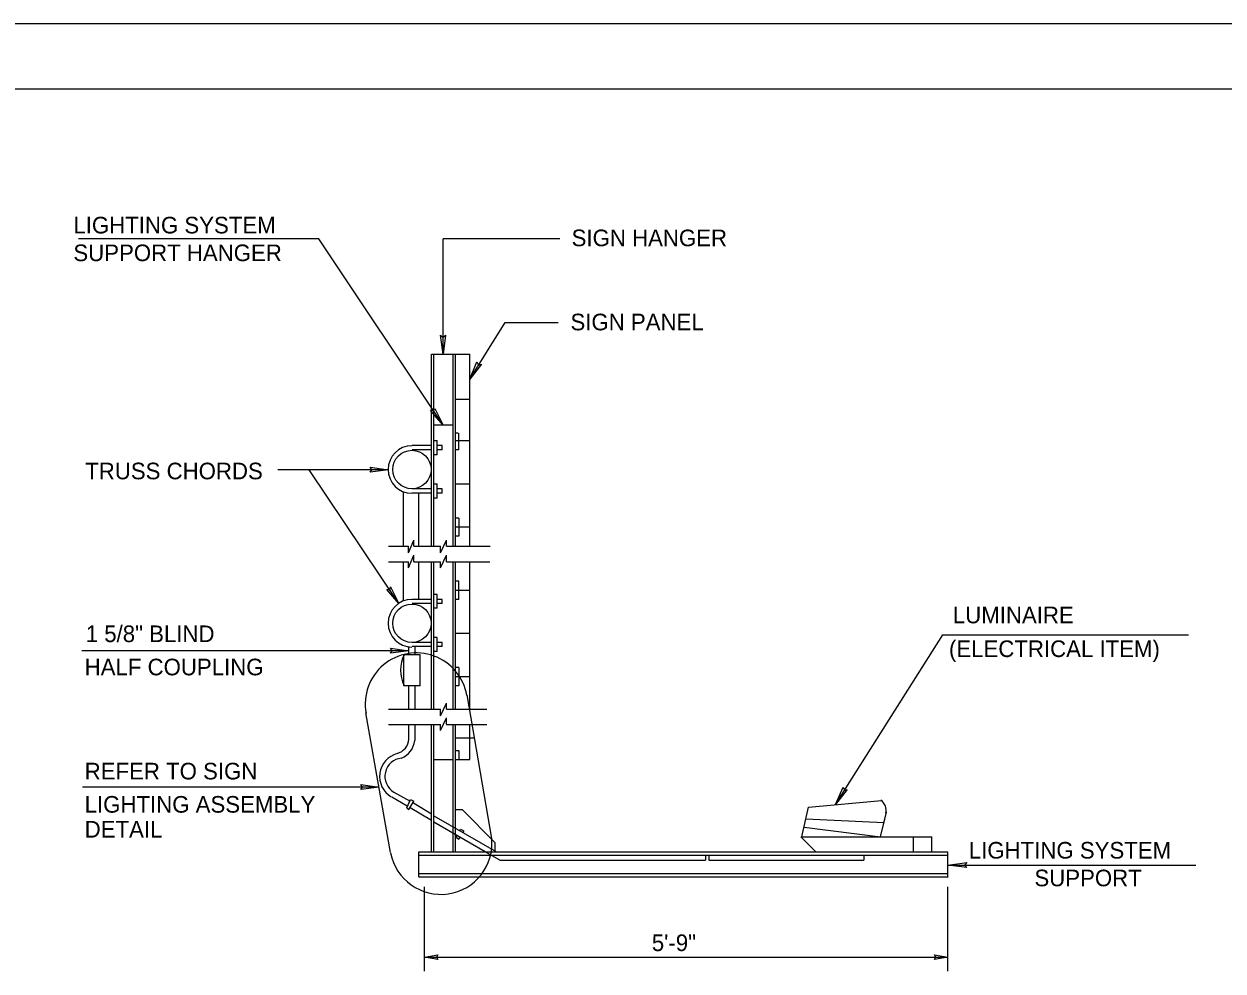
# Model space of a CAD drawing. Extents: x -3 to 26050223, y 0 to 12035012.
# Drawn here: x 28.77 to 46.83, y 29.07 to 43.33 of the extents above; entities that cross this region are included whole.
import ezdxf

# ---------------------------------------------------------------- set-up
doc = ezdxf.new("R2010")
doc.units = 0
for name, color, linetype in [('1', 7, 'Continuous'), ('2', 7, 'Continuous'), ('39', 7, 'Continuous')]:
    doc.layers.add(name, color=color, linetype=linetype)

msp = doc.modelspace()

# ---------------------------------------------------------------- linework, layer by layer
at = {"layer": '1'}
for p, q in [((68.892, 43.325), (0, 43.325)), ((68.183, 42.342), (3.6, 42.342)), ((33.214, 40.09), (29.597, 40.09)), ((35.089, 37.29), (33.214, 40.09)), ((35.089, 38.356), (35.089, 40.09)), ((36.847, 40.09), (35.089, 40.09)), ((35.489, 37.981), (36.022, 38.831)), ((36.022, 38.831), (36.822, 38.831)), ((34.914, 38.356), (35.272, 38.356)), ((34.914, 35.465), (34.914, 38.356)), ((34.947, 35.465), (34.947, 38.356)), ((35.239, 35.465), (35.239, 38.356)), ((35.272, 35.465), (35.272, 38.356)), ((35.272, 38.356), (35.489, 38.356)), ((35.489, 35.465), (35.489, 38.356)), ((35.272, 37.681), (35.489, 37.681)), ((35.239, 37.29), (34.947, 37.29)), ((34.947, 37.056), (34.997, 37.056)), ((34.997, 36.84), (34.997, 37.056)), ((35.314, 37.165), (35.272, 37.165)), ((35.272, 37.056), (35.489, 37.056)), ((35.322, 36.915), (35.322, 37.165)), ((34.914, 36.981), (34.622, 36.981)), ((34.914, 36.915), (34.622, 36.915)), ((34.997, 36.84), (34.947, 36.84)), ((35.072, 36.981), (34.997, 36.981)), ((35.072, 36.915), (34.997, 36.915)), ((35.072, 36.915), (35.072, 36.981)), ((35.322, 36.915), (35.272, 36.915)), ((34.264, 36.615), (32.597, 36.615)), ((34.422, 34.606), (33.072, 36.615)), ((34.914, 36.331), (34.622, 36.331)), ((34.947, 36.406), (34.997, 36.406)), ((34.997, 36.19), (34.997, 36.406)), ((35.072, 36.331), (34.997, 36.331)), ((35.072, 36.265), (35.072, 36.331)), ((35.272, 36.406), (35.489, 36.406)), ((34.489, 35.465), (34.489, 36.29)), ((34.914, 36.265), (34.622, 36.265)), ((34.722, 35.465), (34.722, 36.265)), ((34.997, 36.19), (34.947, 36.19)), ((35.072, 36.265), (34.997, 36.265)), ((35.322, 35.89), (35.272, 35.89)), ((35.272, 35.756), (35.489, 35.756)), ((35.322, 35.89), (35.322, 35.615)), ((35.322, 35.615), (35.272, 35.615)), ((34.264, 35.465), (34.564, 35.465)), ((34.564, 35.365), (34.647, 35.556)), ((34.564, 35.365), (34.564, 35.465)), ((34.647, 35.465), (34.647, 35.556)), ((34.647, 35.465), (35.047, 35.465)), ((35.047, 35.365), (35.139, 35.556)), ((35.047, 35.365), (35.047, 35.465)), ((35.139, 35.465), (35.139, 35.556)), ((35.139, 35.465), (35.797, 35.465)), ((34.264, 35.231), (34.564, 35.231)), ((34.489, 34.64), (34.489, 35.231)), ((34.564, 35.14), (34.647, 35.331)), ((34.564, 35.14), (34.564, 35.231)), ((34.647, 35.231), (34.647, 35.331)), ((34.647, 35.231), (35.047, 35.231)), ((34.722, 34.665), (34.722, 35.231)), ((34.914, 33.015), (34.914, 35.231)), ((34.947, 33.015), (34.947, 35.231)), ((35.047, 35.14), (35.139, 35.331)), ((35.047, 35.14), (35.047, 35.231)), ((35.139, 35.231), (35.139, 35.331)), ((35.139, 35.231), (35.789, 35.231)), ((35.239, 33.015), (35.239, 35.231)), ((35.272, 33.015), (35.272, 35.231)), ((35.489, 33.015), (35.489, 35.231)), ((35.322, 34.94), (35.272, 34.94)), ((35.322, 34.665), (35.322, 34.94)), ((34.997, 34.74), (34.947, 34.74)), ((34.997, 34.531), (34.997, 34.74)), ((35.272, 34.806), (35.489, 34.806)), ((34.914, 34.665), (34.622, 34.665)), ((34.914, 34.606), (34.622, 34.606)), ((34.997, 34.531), (34.947, 34.531)), ((35.072, 34.665), (34.997, 34.665)), ((35.072, 34.606), (34.997, 34.606)), ((35.072, 34.606), (35.072, 34.665)), ((35.322, 34.665), (35.272, 34.665)), ((35.272, 34.156), (35.489, 34.156)), ((40.997, 31.581), (42.614, 34.131)), ((42.614, 34.131), (46.314, 34.131)), ((34.572, 33.831), (34.572, 33.956)), ((34.914, 34.015), (34.622, 34.015)), ((34.914, 33.956), (34.622, 33.956)), ((34.664, 33.831), (34.664, 33.956)), ((34.997, 34.09), (34.947, 34.09)), ((34.997, 33.881), (34.997, 34.09)), ((35.072, 34.015), (34.997, 34.015)), ((35.072, 33.956), (34.997, 33.956)), ((35.072, 33.956), (35.072, 34.015)), ((34.572, 33.89), (29.647, 33.89)), ((34.739, 33.831), (34.497, 33.831)), ((34.497, 33.365), (34.497, 33.831)), ((34.739, 33.365), (34.739, 33.831)), ((34.997, 33.881), (34.947, 33.881)), ((35.322, 33.64), (35.272, 33.64)), ((35.322, 33.64), (35.322, 33.365)), ((35.272, 33.506), (35.489, 33.506)), ((34.739, 33.365), (34.497, 33.365)), ((34.572, 33.015), (34.572, 33.365)), ((34.664, 33.015), (34.664, 33.365)), ((35.322, 33.365), (35.272, 33.365)), ((35.822, 31.065), (35.447, 33.231)), ((35.047, 32.915), (35.139, 33.106)), ((35.139, 33.015), (35.139, 33.106)), ((34.297, 30.856), (33.922, 32.956)), ((34.264, 33.015), (34.572, 33.015)), ((34.572, 33.015), (35.047, 33.015)), ((35.047, 32.915), (35.047, 33.015)), ((35.047, 32.69), (35.139, 32.881)), ((35.139, 33.015), (35.747, 33.015)), ((35.139, 32.781), (35.139, 32.881)), ((34.264, 32.781), (35.047, 32.781)), ((34.572, 32.565), (34.572, 32.781)), ((34.664, 32.54), (34.664, 32.781)), ((34.914, 32.231), (34.914, 32.781)), ((34.947, 30.865), (34.947, 32.781)), ((35.047, 32.69), (35.047, 32.781)), ((35.139, 32.781), (35.747, 32.781)), ((35.239, 30.865), (35.239, 32.781)), ((35.272, 30.865), (35.272, 32.781)), ((35.489, 32.256), (35.489, 32.781)), ((35.264, 32.581), (35.547, 32.581)), ((35.272, 32.39), (35.322, 32.39)), ((35.322, 32.39), (35.322, 32.256)), ((34.914, 30.865), (34.914, 32.231)), ((34.947, 32.256), (35.239, 32.256)), ((35.272, 32.256), (35.489, 32.256)), ((34.122, 31.84), (29.655, 31.84)), ((34.547, 31.556), (34.314, 31.69)), ((34.347, 31.765), (34.589, 31.631)), ((34.539, 31.531), (34.597, 31.656)), ((34.572, 31.506), (34.647, 31.631)), ((34.597, 31.656), (34.647, 31.631)), ((34.639, 31.606), (34.914, 31.44)), ((40.589, 31.54), (41.689, 31.64)), ((34.539, 31.531), (34.572, 31.506)), ((34.914, 31.34), (34.589, 31.531)), ((35.272, 31.506), (35.372, 31.506)), ((35.372, 31.506), (35.864, 31.006)), ((40.489, 31.09), (40.589, 31.54)), ((41.672, 31.09), (41.764, 31.465)), ((34.947, 31.406), (35.889, 30.865)), ((35.722, 30.865), (34.947, 31.315)), ((40.522, 31.24), (41.672, 31.09)), ((40.547, 31.365), (41.722, 31.306)), ((41.672, 31.09), (41.739, 31.356)), ((35.289, 31.081), (35.297, 31.115)), ((35.289, 31.081), (35.322, 31.056)), ((35.322, 31.056), (35.347, 31.09)), ((35.339, 31.181), (35.347, 31.206)), ((35.347, 31.206), (35.397, 31.181)), ((35.389, 31.156), (35.397, 31.181)), ((40.476, 31.09), (40.701, 30.865)), ((40.489, 31.09), (42.447, 31.09)), ((42.172, 30.865), (42.172, 31.09)), ((42.447, 30.865), (42.447, 31.09)), ((35.864, 31.006), (35.864, 30.865)), ((34.722, 30.49), (34.722, 30.865)), ((34.722, 30.865), (35.972, 30.865)), ((34.722, 30.815), (42.689, 30.815)), ((35.939, 30.74), (35.722, 30.865)), ((35.939, 30.74), (39.039, 30.74)), ((35.972, 30.865), (42.689, 30.865)), ((39.039, 30.815), (39.039, 30.74)), ((39.089, 30.815), (39.089, 30.74)), ((39.089, 30.74), (41.422, 30.74)), ((41.422, 30.815), (41.422, 30.74)), ((42.689, 30.481), (42.689, 30.865)), ((34.722, 30.54), (42.689, 30.54)), ((42.689, 30.665), (46.423, 30.665)), ((34.722, 30.49), (42.689, 30.49)), ((34.805, 29.073), (34.805, 30.34)), ((42.689, 29.073), (42.689, 30.34)), ((34.805, 29.281), (42.689, 29.281))]:
    msp.add_line(p, q, dxfattribs=at)
for points in [[(35.122, 38.64), (35.089, 38.356), (35.047, 38.64), (35.089, 38.606)], [(35.664, 38.206), (35.489, 37.981), (35.597, 38.24), (35.622, 38.19)], [(34.964, 37.54), (35.089, 37.29), (34.897, 37.506), (34.947, 37.506)], [(33.989, 36.656), (34.264, 36.615), (33.989, 36.581), (34.014, 36.615)], [(34.297, 34.856), (34.422, 34.606), (34.239, 34.815), (34.289, 34.815)], [(34.297, 33.931), (34.572, 33.89), (34.297, 33.856), (34.322, 33.89)], [(33.847, 31.881), (34.122, 31.84), (33.847, 31.806), (33.872, 31.84)], [(41.172, 31.806), (40.997, 31.581), (41.114, 31.84), (41.139, 31.79)], [(42.972, 30.631), (42.689, 30.665), (42.972, 30.706), (42.939, 30.665)]]:
    msp.add_lwpolyline(points, close=True, dxfattribs=at)
for centre in [(34.617, 36.62), (34.617, 34.307)]:
    msp.add_circle(centre, 0.289, dxfattribs=at)
for centre, radius, start, end in [((34.617, 36.62), 0.358, 90, 270), ((34.617, 34.307), 0.358, 90, 270), ((34.684, 33.09), 0.77, 9.8379, 190.1985), ((34.962, 33.601), 0.516, 153.366, 206.634), ((34.334, 32.577), 0.238, 284.6209, 356.9872), ((34.334, 32.577), 0.327, 292.8228, 353.4181), ((34.484, 32.002), 0.354, 104.6209, 239.9314), ((34.484, 32.002), 0.274, 94.8289, 239.5048), ((41.572, 31.49), 0.188, 346.866, 54.4179), ((35.053, 30.996), 0.77, 190.7625, 5.5863)]:
    msp.add_arc(centre, radius, start, end, dxfattribs=at)
at = {"layer": '39'}
for points in [[(34.989, 29.281), (35.005, 29.248), (34.805, 29.281), (35.005, 29.315)], [(34.989, 29.281), (35.005, 29.248), (34.805, 29.281), (35.005, 29.315)], [(42.505, 29.281), (42.489, 29.315), (42.689, 29.281), (42.489, 29.248)]]:
    msp.add_lwpolyline(points, close=True, dxfattribs=at)

# ---------------------------------------------------------------- texts
at = {"layer": '2'}
for s, p in [('LIGHTING SYSTEM', (29.519, 40.173)), ('SIGN HANGER', (37.022, 39.981)), ('SUPPORT HANGER', (29.519, 39.756)), ('SIGN PANEL', (37.005, 38.715)), ('TRUSS CHORDS', (29.697, 36.473)), ('LUMINAIRE', (42.764, 34.306)), ('1 5/8" BLIND', (29.705, 34.023)), ('(ELECTRICAL ITEM)', (42.705, 33.798)), ('HALF COUPLING', (29.689, 33.523)), ('REFER TO SIGN', (29.689, 31.956)), ('LIGHTING ASSEMBLY', (29.689, 31.456)), ('DETAIL', (29.689, 31.081)), ('LIGHTING SYSTEM ', (43.004, 30.765)), ('SUPPORT', (43.992, 30.348)), ('5\'-9"', (38.23, 29.373))]:
    msp.add_text(s, height=0.25, dxfattribs=at).set_placement(p)

doc.saveas('drawing.dxf')
